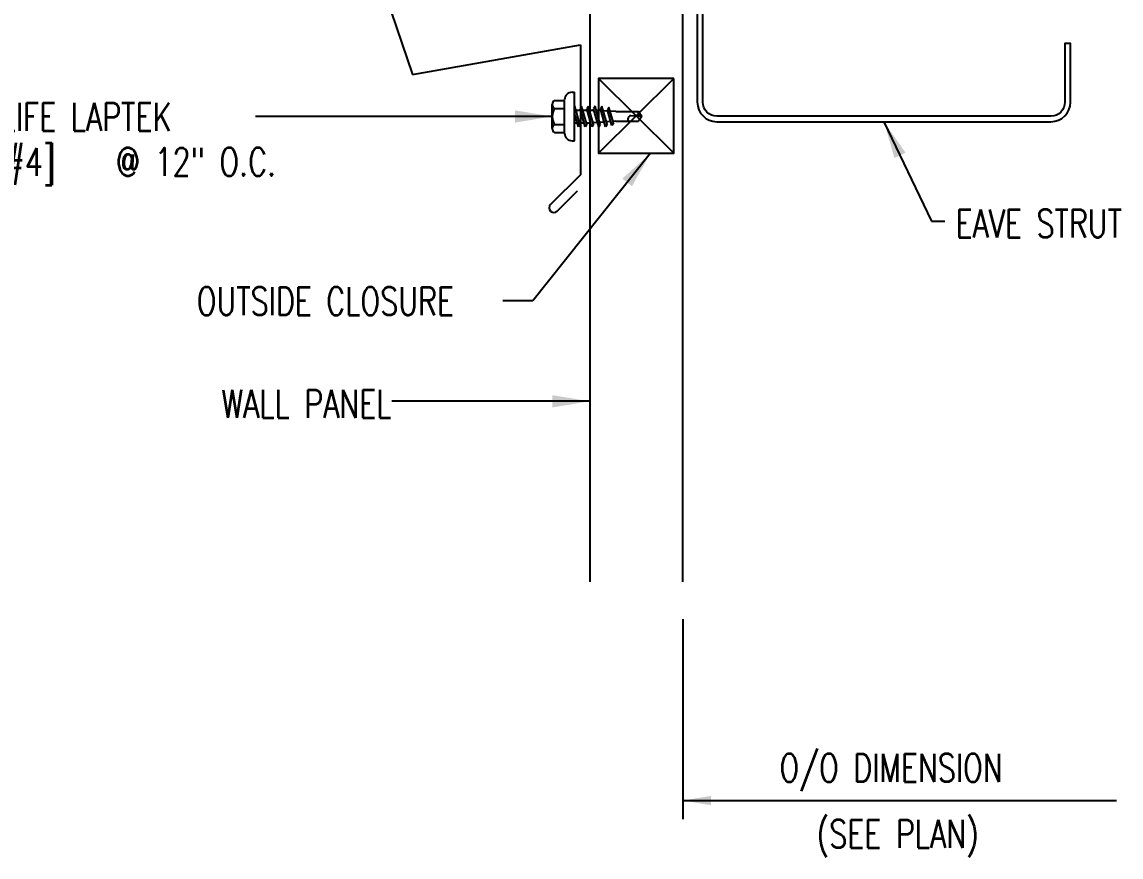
# Model space of a CAD drawing. Header units: inches. Extents: x -10.3 to 32.2, y 6.3 to 56.9.
# Drawn here: x 7.46 to 22.18, y 6.26 to 17.45 of the extents above; entities that cross this region are included whole.
import ezdxf
from ezdxf.enums import TextEntityAlignment as Align

# ---------------------------------------------------------------- set-up
doc = ezdxf.new("R2010")
doc.units = ezdxf.units.IN
doc.header["$MEASUREMENT"] = 0
for name, color, linetype in [('CLOSURE', 3, 'Continuous'), ('DIM', 2, 'Continuous'), ('FASTENER', 9, 'Continuous'), ('PANEL', 11, 'Continuous'), ('STLA', 10, 'Continuous'), ('TEXT', 2, 'Continuous'), ('TRIM', 6, 'Continuous')]:
    doc.layers.add(name, color=color, linetype=linetype)
doc.styles.add('TEXT', font='SIMPLEX', dxfattribs={"width": 0.75, "height": 6})
doc.styles.add('TEXT1', font='ROMANS.shx', dxfattribs={"width": 0.75, "height": 0.375})
doc.dimstyles.new('DETAIL$7', dxfattribs={"dimscale": 4, "dimtxt": 6, "dimasz": 0.125, "dimexe": 0.0625, "dimexo": 0.125, "dimgap": 0.0625, "dimtad": 1, "dimdec": 5, "dimzin": 3, "dimdsep": 46, "dimlunit": 4, "dimtxsty": 'TEXT', "dimblk": 'ARCHTICK', "dimcen": 0.0625, "dimclrd": 7, "dimclre": 7, "dimclrt": 2, "dimadec": 0, "dimazin": 0, "dimtfac": 0.666667, "dimtdec": 5, "dimtmove": 0, "dimatfit": 3, "dimfxl": 0, "dimfrac": 2, "dimtolj": 1, "dimtzin": 3, "dimarcsym": 0})

# ---------------------------------------------------------------- blocks, each defined once
blk = doc.blocks.new('MB_DW4')
at = {"layer": 'FASTENER'}
for p, q in [((-0.217, 0.305), (-0.217, 0.171)), ((-0.163, 0.337), (0.159, 0.337)), ((-0.108, 0.305), (-0.108, 0.171)), ((0.105, 0.305), (0.105, 0.171)), ((0.214, 0.305), (0.214, 0.171)), ((-0.226, 0.171), (0.214, 0.171)), ((-0.326, 0.071), (-0.326, 0.037)), ((-0.326, 0.037), (0.322, 0.037)), ((-0.141, -0.014), (0.037, 0.037)), ((-0.105, -0.034), (0.137, 0.035)), ((-0.088, 0.037), (-0.088, 0.001)), ((-0.088, 0.037), (0.085, 0.037)), ((0.085, 0.037), (0.134, 0.037)), ((0.085, 0.02), (0.085, -0.041)), ((0.137, 0.035), (0.134, 0.037)), ((0.322, 0.071), (0.322, 0.037)), ((-0.105, -0.034), (-0.141, -0.014)), ((-0.141, -0.105), (0.102, -0.036)), ((-0.105, -0.125), (-0.141, -0.105)), ((-0.141, -0.196), (0.102, -0.127)), ((-0.105, -0.125), (0.137, -0.056)), ((-0.105, -0.216), (0.137, -0.147)), ((-0.088, -0.029), (-0.088, -0.09)), ((-0.088, -0.12), (-0.088, -0.181)), ((0.085, -0.071), (0.085, -0.131)), ((0.137, -0.056), (0.102, -0.036)), ((0.137, -0.147), (0.102, -0.127)), ((-0.105, -0.216), (-0.141, -0.196)), ((-0.141, -0.287), (0.102, -0.217)), ((-0.105, -0.307), (-0.141, -0.287)), ((-0.105, -0.307), (0.137, -0.238)), ((-0.084, -0.27), (-0.088, -0.211)), ((0.077, -0.315), (0.082, -0.253)), ((0.084, -0.223), (0.085, -0.211)), ((0.085, -0.162), (0.085, -0.211)), ((0.137, -0.238), (0.102, -0.217)), ((-0.141, -0.378), (0.102, -0.308)), ((-0.105, -0.398), (-0.141, -0.378)), ((-0.122, -0.463), (0.089, -0.403)), ((-0.105, -0.398), (0.137, -0.328)), ((-0.086, -0.483), (0.124, -0.423)), ((-0.078, -0.36), (-0.082, -0.3)), ((-0.071, -0.449), (-0.075, -0.389)), ((0.063, -0.515), (0.068, -0.439)), ((0.071, -0.408), (0.075, -0.346)), ((0.124, -0.423), (0.089, -0.403)), ((0.137, -0.328), (0.102, -0.308)), ((-0.086, -0.483), (-0.122, -0.463)), ((-0.066, -0.516), (-0.069, -0.478)), ((-0.066, -0.516), (-0.066, -0.82)), ((0.063, -0.516), (0.063, -0.82)), ((-0.003, -0.854), (0.009, -0.714)), ((-0.002, -0.866), (-0.066, -0.82)), ((-0.002, -0.866), (0.063, -0.82))]:
    blk.add_line(p, q, dxfattribs=at)
for centre, radius, start, end in [((-0.163, 0.274), 0.0628, 29.8754, 150.1246), ((-0.002, 0.141), 0.196, 56.9974, 123.0026), ((0.159, 0.274), 0.0628, 29.8754, 150.1246), ((-0.226, 0.071), 0.1, 90, 180), ((0.222, 0.071), 0.1, 0, 90), ((0.073, -0.516), 0.01, 175.9484, 180), ((-0.036, -0.723), 0.0461, 11.1445, 130.906), ((0.039, -0.855), 0.0422, 55.4585, 194.8454)]:
    blk.add_arc(centre, radius, start, end, dxfattribs=at)
blk = doc.blocks.new('_ArchTick')
at = {"color": 0, "linetype": 'ByBlock', "const_width": 0.15}
blk.add_lwpolyline([(-0.5, -0.5), (0.5, 0.5)], dxfattribs=at)
blk = doc.blocks.new('FD-F4')
at = {"layer": 'TEXT', "style": 'TEXT1', "width": 0.75}
for s, p in [('1/4-14 x 7/8 LONG-LIFE LAPTEK', (0.0047, -0.0408)), ('W/WASHER [FASTENER #4]', (0.0047, -0.1926))]:
    blk.add_text(s, height=0.09375, dxfattribs=at).set_placement(p)
blk.add_attdef('(QUANTITY)', (1.4847, -0.1926), '', height=0.0938, dxfattribs=at)
at = {"layer": 'TEXT', "style": 'TEXT1', "flags": 1}
for tag, p in [('Color', (0.0624, -0.4349)), ('Calc', (0.0624, -0.4349)), ('Opt1', (0.0624, -0.4349)), ('Opt2', (0.0624, -0.4349)), ('Opt3', (0.0624, -0.4349)), ('Description', (0.0624, -0.4349)), ('Multiple', (0.0624, -0.4349)), ('Part', (0.0624, -0.4349)), ('Spare1', (0.0624, -0.6224)), ('Spare2', (0.0624, -0.6224)), ('Spare3', (0.0624, -0.6224)), ('Spare4', (0.0624, -0.6224)), ('Spare5', (0.0624, -0.6224)), ('Spare6', (0.0624, -0.6224)), ('Spare7', (0.0624, -0.6224)), ('Spare8', (0.0624, -0.6224)), ('Spare9', (0.0624, -0.6224)), ('Spare10', (0.0624, -0.6224))]:
    blk.add_attdef(tag, p, '', height=0.0938, dxfattribs=at)

msp = doc.modelspace()

# ---------------------------------------------------------------- linework, layer by layer
at = {"layer": 'CLOSURE'}
for p, q in [((16.19404, 16.69486), (15.18524, 15.69486)), ((15.18524, 16.69486), (16.19404, 15.69486))]:
    msp.add_line(p, q, dxfattribs=at)
msp.add_lwpolyline([(16.19404, 16.69486), (15.18524, 16.69486), (15.18524, 15.69486), (16.19404, 15.69486)], close=True, dxfattribs=at)
at = {"layer": 'DIM', "color": 7}
for p, q in [((16.31635, 9.45082), (16.31635, 6.77063)), ((16.31635, 7.02063), (22.12262, 7.02063))]:
    msp.add_line(p, q, dxfattribs=at)
msp.add_solid([(16.69135, 6.95813), (16.31635, 7.02063), (16.69135, 7.08313)], dxfattribs=at)
at = {"layer": 'PANEL'}
msp.add_lwpolyline([(16.31635, 9.95082), (16.31635, 22.93167), (15.06635, 22.93167), (15.06635, 9.95082)], dxfattribs=at)
at = {"layer": 'STLA'}
msp.add_lwpolyline([(21.61418, 23.95186), (21.47738, 24.7277, 0.41421356), (21.17363, 24.94038), (16.72448, 24.15588, 0.36397023), (16.50781, 23.89766), (16.50781, 16.37987, 0.41421356), (16.77001, 16.11767), (21.24561, 16.11767, 0.41421356), (21.50781, 16.37987), (21.50781, 17.16767), (21.43311, 17.16767), (21.43311, 16.37987, -0.41421356), (21.24561, 16.19237), (16.77001, 16.19237, -0.41421356), (16.58251, 16.37987), (16.58251, 23.89766, -0.36397023), (16.73745, 24.08231), (21.1866, 24.86682, -0.41421356), (21.40381, 24.71472), (21.54061, 23.93889)], format="xyb", close=True, dxfattribs=at)
at = {"layer": 'TRIM'}
for p, q in [((11.16823, 21.25), (12.69158, 16.7509)), ((12.69158, 16.7509), (14.94135, 17.1476)), ((14.94135, 17.1476), (14.94135, 15.40699)), ((14.94135, 15.40699), (14.5436, 15.00924)), ((14.63199, 14.92085), (14.90352, 15.19238))]:
    msp.add_line(p, q, dxfattribs=at)
msp.add_arc((14.58779, 14.96505), 0.0625, 135, 315, dxfattribs=at)

# ---------------------------------------------------------------- block references
at = {"layer": 'CLOSURE', "rotation": 90.00000000000001}
msp.add_blockref('MB_DW4', (14.90101, 16.18943), dxfattribs=at)
at = {"layer": 'TEXT', "xscale": 4, "yscale": 4, "zscale": 4}
msp.add_blockref('FD-F4', (2.77926, 16.16059), dxfattribs=at).add_auto_attribs({'(QUANTITY)': '@ 12" O.C.'})

# ---------------------------------------------------------------- texts
at = {"layer": 'TEXT', "style": 'TEXT1', "width": 0.75}
for s, p in [('EAVE STRUT', (19.96648, 14.56607)), ('OUTSIDE CLOSURE', (9.80099, 13.52628)), ('O/O DIMENSION', (17.60814, 7.27277)), ('(SEE PLAN)', (18.10681, 6.38929))]:
    msp.add_text(s, height=0.375, dxfattribs=at).set_placement(p)
msp.add_text('WALL PANEL', height=0.375, dxfattribs=at).set_placement((12.41212, 12.151), align=Align.RIGHT)
at = {"layer": 'TEXT', "color": 2, "insert": (21.15881, 11.21795), "char_height": 0.375, "attachment_point": 7, "style": 'TEXT1'}
msp.add_mtext('\\A1;', dxfattribs=at)

# ---------------------------------------------------------------- leaders
for points in [[(14.56438, 16.18756), (12.15437, 16.18756), (10.5879, 16.18756)], [(19.00797, 16.11767), (19.64555, 14.78312), (19.82619, 14.78312)], [(15.88004, 15.69486), (14.30603, 13.71625), (13.90439, 13.71625)], [(15.06635, 12.37102), (13.09025, 12.37102), (12.41723, 12.37102)]]:
    msp.add_leader(points, dimstyle='DETAIL$7')

doc.saveas('drawing.dxf')
